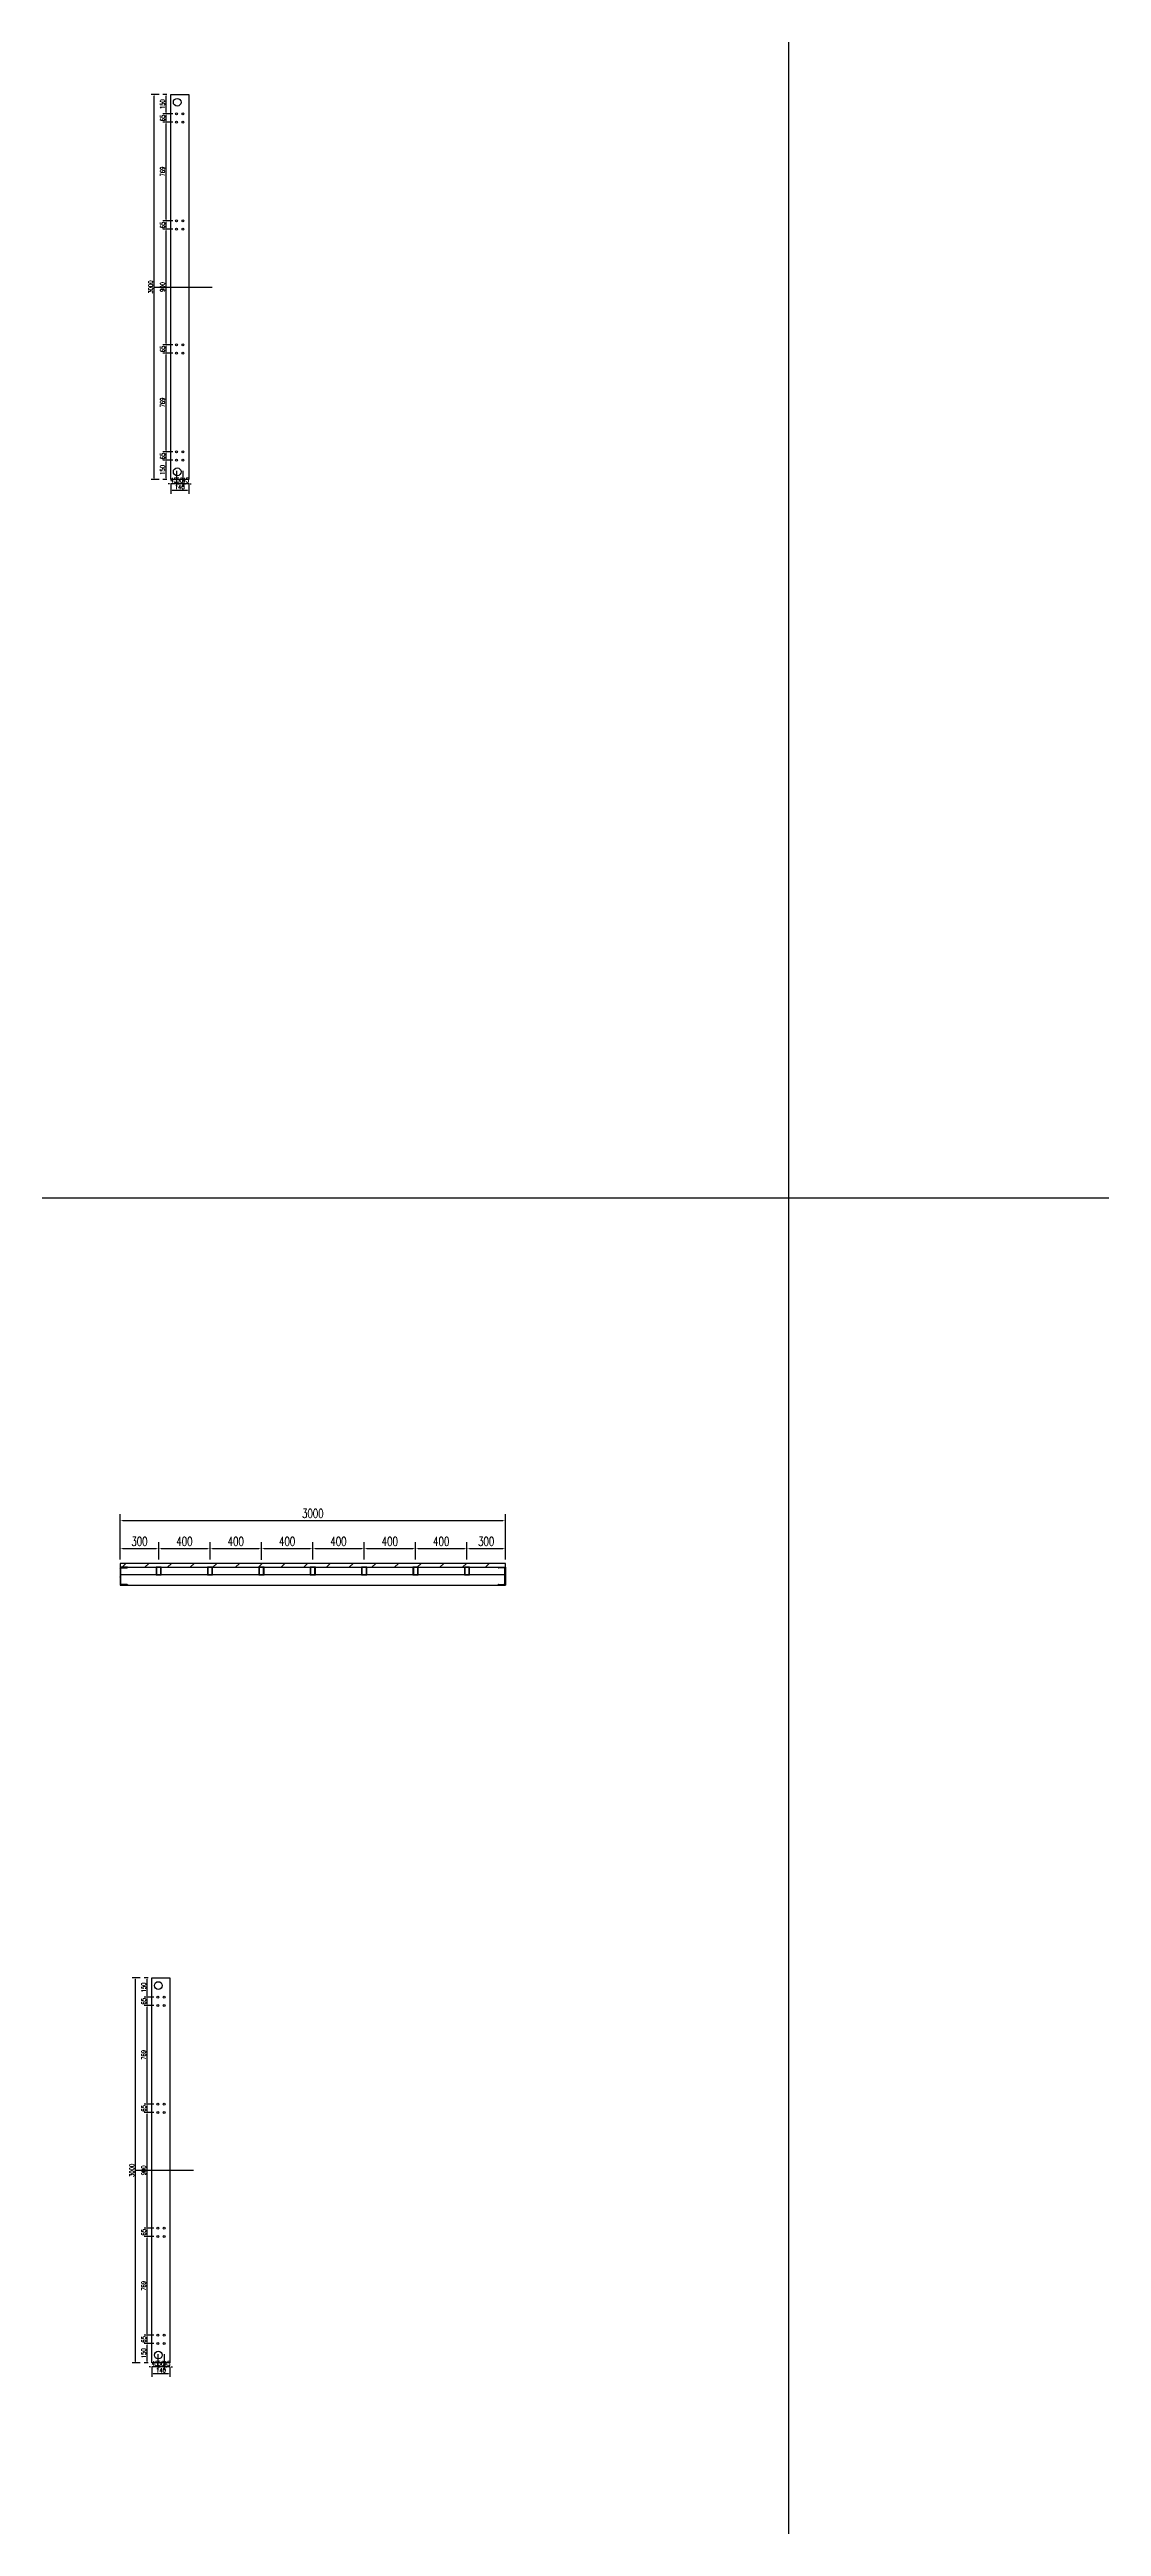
# Model space of a CAD drawing. Extents: x 28624 to 275476, y 13212 to 258202.
# Drawn here: x 115178 to 123369, y 147016 to 166318 of the extents above; entities that cross this region are included whole.
import ezdxf

# ---------------------------------------------------------------- set-up
doc = ezdxf.new("R2010")
doc.units = 0
doc.header["$LTSCALE"] = 1000
doc.header["$MEASUREMENT"] = 0
for name, color, linetype in [('14#槽钢', 3, 'Continuous'), ('PUB_DIM', 3, 'Continuous'), ('W-STEEL_FRAME钢架', 3, 'Continuous'), ('W-STEEL_KEEL钢龙骨', 5, 'Continuous'), ('W-WOOD_FLOOR木地板', 30, 'Continuous'), ('钢架', 90, 'Continuous')]:
    doc.layers.add(name, color=color, linetype=linetype)
doc.styles.add('STANDARD_T3', font='simplex.shx', dxfattribs={"width": 0.7, "bigfont": 'gbcbig.shx'})
doc.dimstyles.new('W&&10', dxfattribs={"dimtxt": 35, "dimasz": 10, "dimexe": 25, "dimexo": 30, "dimgap": 10, "dimtad": 1, "dimdec": 0, "dimzin": 0, "dimdsep": 46, "dimtxsty": 'STANDARD_T3', "dimcen": 0.09, "dimclrd": 1, "dimclre": 1, "dimclrt": 7, "dimazin": 2, "dimtfac": 1, "dimtdec": 0, "dimtix": 1, "dimtmove": 2, "dimatfit": 3, "dimfxl": 100, "dimtolj": 1, "dimtzin": 0, "dimarcsym": 0})
doc.dimstyles.new('W&&20', dxfattribs={"dimtxt": 70, "dimasz": 20, "dimexe": 50, "dimexo": 60, "dimgap": 20, "dimtad": 1, "dimdec": 0, "dimzin": 0, "dimdsep": 46, "dimtxsty": 'STANDARD_T3', "dimcen": 0.09, "dimclrd": 1, "dimclre": 1, "dimclrt": 7, "dimazin": 2, "dimtfac": 1, "dimtdec": 0, "dimtix": 1, "dimtmove": 2, "dimatfit": 3, "dimfxl": 100, "dimtolj": 1, "dimtzin": 0, "dimarcsym": 0})

# ---------------------------------------------------------------- blocks, each defined once
blk = doc.blocks.new('*U391')
at = {"layer": '14#槽钢'}
blk.add_lwpolyline([(0, 29946), (0, -29946)], dxfattribs=at)
blk = doc.blocks.new('*U392')
at = {"layer": '14#槽钢', "color": 0, "linetype": 'ByBlock', "lineweight": -2, "transparency": 16777216}
blk.add_blockref('*U391', (65285, 0), dxfattribs=at)
blk = doc.blocks.new('*D565')
at = {"layer": 'Defpoints', "color": 0, "transparency": 16777216}
for p in [(116086, 163117), (116167, 163117), (116122, 162967)]:
    blk.add_point(p, dxfattribs=at)
at = {"layer": 'W-STEEL_FRAME钢架', "color": 1, "lineweight": -2, "transparency": 16777216}
for p, q in [((116137, 163117), (116061, 163117)), ((116086, 162977), (116086, 163107)), ((116092, 162967), (116061, 162967))]:
    blk.add_line(p, q, dxfattribs=at)
at = {"layer": 'W-STEEL_FRAME钢架', "color": 1, "transparency": 16777216}
for points in [[(116084, 163107), (116087, 163107), (116086, 163117)], [(116084, 162977), (116087, 162977), (116086, 162967)]]:
    blk.add_solid(points, dxfattribs=at)
at = {"layer": 'W-STEEL_FRAME钢架', "color": 7, "transparency": 16777216, "insert": (116058, 163042), "char_height": 35, "attachment_point": 5, "rotation": 90, "style": 'STANDARD_T3'}
blk.add_mtext('\\A1;150', dxfattribs=at)
blk = doc.blocks.new('*D566')
at = {"layer": 'Defpoints', "color": 0, "transparency": 16777216}
for p in [(116086, 163182), (116167, 163182), (116167, 163117)]:
    blk.add_point(p, dxfattribs=at)
at = {"layer": 'W-STEEL_FRAME钢架', "color": 1, "lineweight": -2, "transparency": 16777216}
for p, q in [((116137, 163182), (116061, 163182)), ((116137, 163117), (116061, 163117)), ((116086, 163127), (116086, 163172))]:
    blk.add_line(p, q, dxfattribs=at)
at = {"layer": 'W-STEEL_FRAME钢架', "color": 1, "transparency": 16777216}
for points in [[(116084, 163172), (116087, 163172), (116086, 163182)], [(116084, 163127), (116087, 163127), (116086, 163117)]]:
    blk.add_solid(points, dxfattribs=at)
at = {"layer": 'W-STEEL_FRAME钢架', "color": 7, "transparency": 16777216, "insert": (116058, 163150), "char_height": 35, "attachment_point": 5, "rotation": 90, "style": 'STANDARD_T3'}
blk.add_mtext('\\A1;65', dxfattribs=at)
blk = doc.blocks.new('*D567')
at = {"layer": 'Defpoints', "color": 0, "transparency": 16777216}
for p in [(116086, 163952), (116167, 163952), (116167, 163182)]:
    blk.add_point(p, dxfattribs=at)
at = {"layer": 'W-STEEL_FRAME钢架', "color": 1, "lineweight": -2, "transparency": 16777216}
for p, q in [((116137, 163952), (116061, 163952)), ((116086, 163192), (116086, 163942)), ((116137, 163182), (116061, 163182))]:
    blk.add_line(p, q, dxfattribs=at)
at = {"layer": 'W-STEEL_FRAME钢架', "color": 1, "transparency": 16777216}
for points in [[(116084, 163942), (116087, 163942), (116086, 163952)], [(116084, 163192), (116087, 163192), (116086, 163182)]]:
    blk.add_solid(points, dxfattribs=at)
at = {"layer": 'W-STEEL_FRAME钢架', "color": 7, "transparency": 16777216, "insert": (116058, 163567), "char_height": 35, "attachment_point": 5, "rotation": 90, "style": 'STANDARD_T3'}
blk.add_mtext('\\A1;769', dxfattribs=at)
blk = doc.blocks.new('*D568')
at = {"layer": 'Defpoints', "color": 0, "transparency": 16777216}
for p in [(116086, 164017), (116167, 164017), (116167, 163952)]:
    blk.add_point(p, dxfattribs=at)
at = {"layer": 'W-STEEL_FRAME钢架', "color": 1, "lineweight": -2, "transparency": 16777216}
for p, q in [((116137, 164017), (116061, 164017)), ((116137, 163952), (116061, 163952)), ((116086, 163962), (116086, 164007))]:
    blk.add_line(p, q, dxfattribs=at)
at = {"layer": 'W-STEEL_FRAME钢架', "color": 1, "transparency": 16777216}
for points in [[(116084, 164007), (116087, 164007), (116086, 164017)], [(116084, 163962), (116087, 163962), (116086, 163952)]]:
    blk.add_solid(points, dxfattribs=at)
at = {"layer": 'W-STEEL_FRAME钢架', "color": 7, "transparency": 16777216, "insert": (116058, 163984), "char_height": 35, "attachment_point": 5, "rotation": 90, "style": 'STANDARD_T3'}
blk.add_mtext('\\A1;65', dxfattribs=at)
blk = doc.blocks.new('*D569')
at = {"layer": 'Defpoints', "color": 0, "transparency": 16777216}
for p in [(116086, 164917), (116167, 164917), (116167, 164017)]:
    blk.add_point(p, dxfattribs=at)
at = {"layer": 'W-STEEL_FRAME钢架', "color": 1, "lineweight": -2, "transparency": 16777216}
for p, q in [((116137, 164917), (116061, 164917)), ((116086, 164027), (116086, 164907)), ((116137, 164017), (116061, 164017))]:
    blk.add_line(p, q, dxfattribs=at)
at = {"layer": 'W-STEEL_FRAME钢架', "color": 1, "transparency": 16777216}
for points in [[(116084, 164907), (116087, 164907), (116086, 164917)], [(116084, 164027), (116087, 164027), (116086, 164017)]]:
    blk.add_solid(points, dxfattribs=at)
at = {"layer": 'W-STEEL_FRAME钢架', "color": 7, "transparency": 16777216, "insert": (116058, 164467), "char_height": 35, "attachment_point": 5, "rotation": 90, "style": 'STANDARD_T3'}
blk.add_mtext('\\A1;900', dxfattribs=at)
blk = doc.blocks.new('*D570')
at = {"layer": 'Defpoints', "color": 0, "transparency": 16777216}
for p in [(116086, 165817), (116167, 165817), (116167, 165752)]:
    blk.add_point(p, dxfattribs=at)
at = {"layer": 'W-STEEL_FRAME钢架', "color": 1, "lineweight": -2, "transparency": 16777216}
for p, q in [((116137, 165817), (116061, 165817)), ((116086, 165762), (116086, 165807)), ((116137, 165752), (116061, 165752))]:
    blk.add_line(p, q, dxfattribs=at)
at = {"layer": 'W-STEEL_FRAME钢架', "color": 1, "transparency": 16777216}
for points in [[(116084, 165807), (116087, 165807), (116086, 165817)], [(116084, 165762), (116087, 165762), (116086, 165752)]]:
    blk.add_solid(points, dxfattribs=at)
at = {"layer": 'W-STEEL_FRAME钢架', "color": 7, "transparency": 16777216, "insert": (116058, 165784), "char_height": 35, "attachment_point": 5, "rotation": 90, "style": 'STANDARD_T3'}
blk.add_mtext('\\A1;65', dxfattribs=at)
blk = doc.blocks.new('*D571')
at = {"layer": 'Defpoints', "color": 0, "transparency": 16777216}
for p in [(116086, 165967), (116122, 165967), (116167, 165817)]:
    blk.add_point(p, dxfattribs=at)
at = {"layer": 'W-STEEL_FRAME钢架', "color": 1, "lineweight": -2, "transparency": 16777216}
for p, q in [((116092, 165967), (116061, 165967)), ((116137, 165817), (116061, 165817)), ((116086, 165827), (116086, 165957))]:
    blk.add_line(p, q, dxfattribs=at)
at = {"layer": 'W-STEEL_FRAME钢架', "color": 1, "transparency": 16777216}
for points in [[(116084, 165957), (116087, 165957), (116086, 165967)], [(116084, 165827), (116087, 165827), (116086, 165817)]]:
    blk.add_solid(points, dxfattribs=at)
at = {"layer": 'W-STEEL_FRAME钢架', "color": 7, "transparency": 16777216, "insert": (116058, 165892), "char_height": 35, "attachment_point": 5, "rotation": 90, "style": 'STANDARD_T3'}
blk.add_mtext('\\A1;150', dxfattribs=at)
blk = doc.blocks.new('*D572')
at = {"layer": 'Defpoints', "color": 0, "transparency": 16777216}
for p in [(116122, 162967), (116262, 162967), (116122, 162881)]:
    blk.add_point(p, dxfattribs=at)
at = {"layer": 'W-STEEL_FRAME钢架', "color": 1, "lineweight": -2, "transparency": 16777216}
for p, q in [((116122, 162937), (116122, 162856)), ((116262, 162937), (116262, 162856)), ((116252, 162881), (116132, 162881))]:
    blk.add_line(p, q, dxfattribs=at)
at = {"layer": 'W-STEEL_FRAME钢架', "color": 1, "transparency": 16777216}
for points in [[(116132, 162883), (116132, 162880), (116122, 162881)], [(116252, 162883), (116252, 162880), (116262, 162881)]]:
    blk.add_solid(points, dxfattribs=at)
at = {"layer": 'W-STEEL_FRAME钢架', "color": 7, "transparency": 16777216, "insert": (116192, 162909), "char_height": 35, "attachment_point": 5, "style": 'STANDARD_T3'}
blk.add_mtext('\\A1;140', dxfattribs=at)
blk = doc.blocks.new('*D573')
at = {"layer": 'Defpoints', "color": 0, "transparency": 16777216}
for p in [(116217, 163117), (116217, 162934), (116262, 162967)]:
    blk.add_point(p, dxfattribs=at)
at = {"layer": 'W-STEEL_FRAME钢架', "color": 1, "lineweight": -2, "transparency": 16777216}
for p, q in [((116207, 162934), (116197, 162934)), ((116217, 163034), (116217, 162909)), ((116262, 162934), (116217, 162934)), ((116262, 162937), (116262, 162909)), ((116272, 162934), (116282, 162934))]:
    blk.add_line(p, q, dxfattribs=at)
at = {"layer": 'W-STEEL_FRAME钢架', "color": 1, "transparency": 16777216}
for points in [[(116207, 162936), (116207, 162933), (116217, 162934)], [(116272, 162936), (116272, 162933), (116262, 162934)]]:
    blk.add_solid(points, dxfattribs=at)
at = {"layer": 'W-STEEL_FRAME钢架', "color": 7, "transparency": 16777216, "insert": (116239, 162962), "char_height": 35, "attachment_point": 5, "style": 'STANDARD_T3'}
blk.add_mtext('\\A1;45', dxfattribs=at)
blk = doc.blocks.new('*D574')
at = {"layer": 'Defpoints', "color": 0, "transparency": 16777216}
for p in [(116167, 163117), (116217, 163117), (116167, 162934)]:
    blk.add_point(p, dxfattribs=at)
at = {"layer": 'W-STEEL_FRAME钢架', "color": 1, "lineweight": -2, "transparency": 16777216}
for p, q in [((116157, 162934), (116147, 162934)), ((116167, 163034), (116167, 162909)), ((116217, 162934), (116167, 162934)), ((116217, 163034), (116217, 162909)), ((116227, 162934), (116237, 162934))]:
    blk.add_line(p, q, dxfattribs=at)
at = {"layer": 'W-STEEL_FRAME钢架', "color": 1, "transparency": 16777216}
for points in [[(116157, 162936), (116157, 162933), (116167, 162934)], [(116227, 162936), (116227, 162933), (116217, 162934)]]:
    blk.add_solid(points, dxfattribs=at)
at = {"layer": 'W-STEEL_FRAME钢架', "color": 7, "transparency": 16777216, "insert": (116192, 162962), "char_height": 35, "attachment_point": 5, "style": 'STANDARD_T3'}
blk.add_mtext('\\A1;50', dxfattribs=at)
blk = doc.blocks.new('*D402')
at = {"layer": 'Defpoints', "color": 0, "transparency": 16777216}
for p in [(116167, 163117), (116122, 162967), (116122, 162934)]:
    blk.add_point(p, dxfattribs=at)
at = {"layer": 'W-STEEL_FRAME钢架', "color": 1, "lineweight": -2, "transparency": 16777216}
for p, q in [((116112, 162934), (116102, 162934)), ((116122, 162937), (116122, 162909)), ((116167, 162934), (116122, 162934)), ((116167, 163034), (116167, 162909)), ((116177, 162934), (116187, 162934))]:
    blk.add_line(p, q, dxfattribs=at)
at = {"layer": 'W-STEEL_FRAME钢架', "color": 1, "transparency": 16777216}
for points in [[(116112, 162936), (116112, 162933), (116122, 162934)], [(116177, 162936), (116177, 162933), (116167, 162934)]]:
    blk.add_solid(points, dxfattribs=at)
at = {"layer": 'W-STEEL_FRAME钢架', "color": 7, "transparency": 16777216, "insert": (116144, 162962), "char_height": 35, "attachment_point": 5, "style": 'STANDARD_T3'}
blk.add_mtext('\\A1;45', dxfattribs=at)
blk = doc.blocks.new('*D403')
at = {"layer": 'Defpoints', "color": 0, "transparency": 16777216}
for p in [(115993, 165967), (116061, 165967), (116061, 162967)]:
    blk.add_point(p, dxfattribs=at)
at = {"layer": 'W-STEEL_FRAME钢架', "color": 1, "lineweight": -2, "transparency": 16777216}
for p, q in [((116031, 165967), (115968, 165967)), ((115993, 162977), (115993, 165957)), ((116031, 162967), (115968, 162967))]:
    blk.add_line(p, q, dxfattribs=at)
at = {"layer": 'W-STEEL_FRAME钢架', "color": 1, "transparency": 16777216}
for points in [[(115991, 165957), (115994, 165957), (115993, 165967)], [(115991, 162977), (115994, 162977), (115993, 162967)]]:
    blk.add_solid(points, dxfattribs=at)
at = {"layer": 'W-STEEL_FRAME钢架', "color": 7, "transparency": 16777216, "insert": (115965, 164467), "char_height": 35, "attachment_point": 5, "rotation": 90, "style": 'STANDARD_T3'}
blk.add_mtext('\\A1;3000', dxfattribs=at)
blk = doc.blocks.new('*D575')
at = {"layer": 'Defpoints', "color": 0, "transparency": 16777216}
for p in [(116086, 164982), (116167, 164982), (116167, 164917)]:
    blk.add_point(p, dxfattribs=at)
at = {"layer": 'W-STEEL_FRAME钢架', "color": 1, "lineweight": -2, "transparency": 16777216}
for p, q in [((116137, 164982), (116061, 164982)), ((116137, 164917), (116061, 164917)), ((116086, 164927), (116086, 164972))]:
    blk.add_line(p, q, dxfattribs=at)
at = {"layer": 'W-STEEL_FRAME钢架', "color": 1, "transparency": 16777216}
for points in [[(116084, 164972), (116087, 164972), (116086, 164982)], [(116084, 164927), (116087, 164927), (116086, 164917)]]:
    blk.add_solid(points, dxfattribs=at)
at = {"layer": 'W-STEEL_FRAME钢架', "color": 7, "transparency": 16777216, "insert": (116058, 164950), "char_height": 35, "attachment_point": 5, "rotation": 90, "style": 'STANDARD_T3'}
blk.add_mtext('\\A1;65', dxfattribs=at)
blk = doc.blocks.new('*D576')
at = {"layer": 'Defpoints', "color": 0, "transparency": 16777216}
for p in [(116086, 165752), (116122, 165752), (116167, 164982)]:
    blk.add_point(p, dxfattribs=at)
at = {"layer": 'W-STEEL_FRAME钢架', "color": 1, "lineweight": -2, "transparency": 16777216}
for p, q in [((116092, 165752), (116061, 165752)), ((116086, 164992), (116086, 165742)), ((116137, 164982), (116061, 164982))]:
    blk.add_line(p, q, dxfattribs=at)
at = {"layer": 'W-STEEL_FRAME钢架', "color": 1, "transparency": 16777216}
for points in [[(116084, 165742), (116087, 165742), (116086, 165752)], [(116084, 164992), (116087, 164992), (116086, 164982)]]:
    blk.add_solid(points, dxfattribs=at)
at = {"layer": 'W-STEEL_FRAME钢架', "color": 7, "transparency": 16777216, "insert": (116058, 165367), "char_height": 35, "attachment_point": 5, "rotation": 90, "style": 'STANDARD_T3'}
blk.add_mtext('\\A1;769', dxfattribs=at)
blk = doc.blocks.new('*D577')
at = {"layer": 'Defpoints', "color": 0, "transparency": 16777216}
for p in [(115939, 148441), (116020, 148441), (115975, 148291)]:
    blk.add_point(p, dxfattribs=at)
at = {"layer": 'W-STEEL_FRAME钢架', "color": 1, "lineweight": -2, "transparency": 16777216}
for p, q in [((115990, 148441), (115914, 148441)), ((115939, 148301), (115939, 148431)), ((115945, 148291), (115914, 148291))]:
    blk.add_line(p, q, dxfattribs=at)
at = {"layer": 'W-STEEL_FRAME钢架', "color": 1, "transparency": 16777216}
for points in [[(115937, 148431), (115941, 148431), (115939, 148441)], [(115937, 148301), (115941, 148301), (115939, 148291)]]:
    blk.add_solid(points, dxfattribs=at)
at = {"layer": 'W-STEEL_FRAME钢架', "color": 7, "transparency": 16777216, "insert": (115911, 148366), "char_height": 35, "attachment_point": 5, "rotation": 90, "style": 'STANDARD_T3'}
blk.add_mtext('\\A1;150', dxfattribs=at)
blk = doc.blocks.new('*D578')
at = {"layer": 'Defpoints', "color": 0, "transparency": 16777216}
for p in [(115939, 148507), (116020, 148507), (116020, 148441)]:
    blk.add_point(p, dxfattribs=at)
at = {"layer": 'W-STEEL_FRAME钢架', "color": 1, "lineweight": -2, "transparency": 16777216}
for p, q in [((115990, 148507), (115914, 148507)), ((115990, 148441), (115914, 148441)), ((115939, 148451), (115939, 148497))]:
    blk.add_line(p, q, dxfattribs=at)
at = {"layer": 'W-STEEL_FRAME钢架', "color": 1, "transparency": 16777216}
for points in [[(115937, 148497), (115941, 148497), (115939, 148507)], [(115937, 148451), (115941, 148451), (115939, 148441)]]:
    blk.add_solid(points, dxfattribs=at)
at = {"layer": 'W-STEEL_FRAME钢架', "color": 7, "transparency": 16777216, "insert": (115911, 148474), "char_height": 35, "attachment_point": 5, "rotation": 90, "style": 'STANDARD_T3'}
blk.add_mtext('\\A1;65', dxfattribs=at)
blk = doc.blocks.new('*D579')
at = {"layer": 'Defpoints', "color": 0, "transparency": 16777216}
for p in [(115939, 149276), (116020, 149276), (116020, 148507)]:
    blk.add_point(p, dxfattribs=at)
at = {"layer": 'W-STEEL_FRAME钢架', "color": 1, "lineweight": -2, "transparency": 16777216}
for p, q in [((115990, 149276), (115914, 149276)), ((115939, 148517), (115939, 149266)), ((115990, 148507), (115914, 148507))]:
    blk.add_line(p, q, dxfattribs=at)
at = {"layer": 'W-STEEL_FRAME钢架', "color": 1, "transparency": 16777216}
for points in [[(115937, 149266), (115941, 149266), (115939, 149276)], [(115937, 148517), (115941, 148517), (115939, 148507)]]:
    blk.add_solid(points, dxfattribs=at)
at = {"layer": 'W-STEEL_FRAME钢架', "color": 7, "transparency": 16777216, "insert": (115911, 148891), "char_height": 35, "attachment_point": 5, "rotation": 90, "style": 'STANDARD_T3'}
blk.add_mtext('\\A1;769', dxfattribs=at)
blk = doc.blocks.new('*D580')
at = {"layer": 'Defpoints', "color": 0, "transparency": 16777216}
for p in [(115939, 149341), (116020, 149341), (116020, 149276)]:
    blk.add_point(p, dxfattribs=at)
at = {"layer": 'W-STEEL_FRAME钢架', "color": 1, "lineweight": -2, "transparency": 16777216}
for p, q in [((115990, 149341), (115914, 149341)), ((115990, 149276), (115914, 149276)), ((115939, 149286), (115939, 149331))]:
    blk.add_line(p, q, dxfattribs=at)
at = {"layer": 'W-STEEL_FRAME钢架', "color": 1, "transparency": 16777216}
for points in [[(115937, 149331), (115941, 149331), (115939, 149341)], [(115937, 149286), (115941, 149286), (115939, 149276)]]:
    blk.add_solid(points, dxfattribs=at)
at = {"layer": 'W-STEEL_FRAME钢架', "color": 7, "transparency": 16777216, "insert": (115911, 149309), "char_height": 35, "attachment_point": 5, "rotation": 90, "style": 'STANDARD_T3'}
blk.add_mtext('\\A1;65', dxfattribs=at)
blk = doc.blocks.new('*D581')
at = {"layer": 'Defpoints', "color": 0, "transparency": 16777216}
for p in [(115939, 150241), (116020, 150241), (116020, 149341)]:
    blk.add_point(p, dxfattribs=at)
at = {"layer": 'W-STEEL_FRAME钢架', "color": 1, "lineweight": -2, "transparency": 16777216}
for p, q in [((115990, 150241), (115914, 150241)), ((115939, 149351), (115939, 150231)), ((115990, 149341), (115914, 149341))]:
    blk.add_line(p, q, dxfattribs=at)
at = {"layer": 'W-STEEL_FRAME钢架', "color": 1, "transparency": 16777216}
for points in [[(115937, 150231), (115941, 150231), (115939, 150241)], [(115937, 149351), (115941, 149351), (115939, 149341)]]:
    blk.add_solid(points, dxfattribs=at)
at = {"layer": 'W-STEEL_FRAME钢架', "color": 7, "transparency": 16777216, "insert": (115911, 149791), "char_height": 35, "attachment_point": 5, "rotation": 90, "style": 'STANDARD_T3'}
blk.add_mtext('\\A1;900', dxfattribs=at)
blk = doc.blocks.new('*D582')
at = {"layer": 'Defpoints', "color": 0, "transparency": 16777216}
for p in [(115939, 151141), (116020, 151141), (116020, 151076)]:
    blk.add_point(p, dxfattribs=at)
at = {"layer": 'W-STEEL_FRAME钢架', "color": 1, "lineweight": -2, "transparency": 16777216}
for p, q in [((115990, 151141), (115914, 151141)), ((115990, 151076), (115914, 151076)), ((115939, 151086), (115939, 151131))]:
    blk.add_line(p, q, dxfattribs=at)
at = {"layer": 'W-STEEL_FRAME钢架', "color": 1, "transparency": 16777216}
for points in [[(115937, 151131), (115941, 151131), (115939, 151141)], [(115937, 151086), (115941, 151086), (115939, 151076)]]:
    blk.add_solid(points, dxfattribs=at)
at = {"layer": 'W-STEEL_FRAME钢架', "color": 7, "transparency": 16777216, "insert": (115911, 151109), "char_height": 35, "attachment_point": 5, "rotation": 90, "style": 'STANDARD_T3'}
blk.add_mtext('\\A1;65', dxfattribs=at)
blk = doc.blocks.new('*D583')
at = {"layer": 'Defpoints', "color": 0, "transparency": 16777216}
for p in [(115939, 151291), (115975, 151291), (116020, 151141)]:
    blk.add_point(p, dxfattribs=at)
at = {"layer": 'W-STEEL_FRAME钢架', "color": 1, "lineweight": -2, "transparency": 16777216}
for p, q in [((115945, 151291), (115914, 151291)), ((115990, 151141), (115914, 151141)), ((115939, 151151), (115939, 151281))]:
    blk.add_line(p, q, dxfattribs=at)
at = {"layer": 'W-STEEL_FRAME钢架', "color": 1, "transparency": 16777216}
for points in [[(115937, 151281), (115941, 151281), (115939, 151291)], [(115937, 151151), (115941, 151151), (115939, 151141)]]:
    blk.add_solid(points, dxfattribs=at)
at = {"layer": 'W-STEEL_FRAME钢架', "color": 7, "transparency": 16777216, "insert": (115911, 151216), "char_height": 35, "attachment_point": 5, "rotation": 90, "style": 'STANDARD_T3'}
blk.add_mtext('\\A1;150', dxfattribs=at)
blk = doc.blocks.new('*D584')
at = {"layer": 'Defpoints', "color": 0, "transparency": 16777216}
for p in [(115975, 148291), (116115, 148291), (115975, 148206)]:
    blk.add_point(p, dxfattribs=at)
at = {"layer": 'W-STEEL_FRAME钢架', "color": 1, "lineweight": -2, "transparency": 16777216}
for p, q in [((115975, 148261), (115975, 148181)), ((116115, 148261), (116115, 148181)), ((116105, 148206), (115985, 148206))]:
    blk.add_line(p, q, dxfattribs=at)
at = {"layer": 'W-STEEL_FRAME钢架', "color": 1, "transparency": 16777216}
for points in [[(115985, 148207), (115985, 148204), (115975, 148206)], [(116105, 148207), (116105, 148204), (116115, 148206)]]:
    blk.add_solid(points, dxfattribs=at)
at = {"layer": 'W-STEEL_FRAME钢架', "color": 7, "transparency": 16777216, "insert": (116045, 148233), "char_height": 35, "attachment_point": 5, "style": 'STANDARD_T3'}
blk.add_mtext('\\A1;140', dxfattribs=at)
blk = doc.blocks.new('*D585')
at = {"layer": 'Defpoints', "color": 0, "transparency": 16777216}
for p in [(116070, 148441), (116070, 148259), (116115, 148291)]:
    blk.add_point(p, dxfattribs=at)
at = {"layer": 'W-STEEL_FRAME钢架', "color": 1, "lineweight": -2, "transparency": 16777216}
for p, q in [((116060, 148259), (116050, 148259)), ((116070, 148359), (116070, 148234)), ((116115, 148259), (116070, 148259)), ((116115, 148261), (116115, 148234)), ((116125, 148259), (116135, 148259))]:
    blk.add_line(p, q, dxfattribs=at)
at = {"layer": 'W-STEEL_FRAME钢架', "color": 1, "transparency": 16777216}
for points in [[(116060, 148260), (116060, 148257), (116070, 148259)], [(116125, 148260), (116125, 148257), (116115, 148259)]]:
    blk.add_solid(points, dxfattribs=at)
at = {"layer": 'W-STEEL_FRAME钢架', "color": 7, "transparency": 16777216, "insert": (116093, 148286), "char_height": 35, "attachment_point": 5, "style": 'STANDARD_T3'}
blk.add_mtext('\\A1;45', dxfattribs=at)
blk = doc.blocks.new('*D586')
at = {"layer": 'Defpoints', "color": 0, "transparency": 16777216}
for p in [(116020, 148441), (116070, 148441), (116020, 148259)]:
    blk.add_point(p, dxfattribs=at)
at = {"layer": 'W-STEEL_FRAME钢架', "color": 1, "lineweight": -2, "transparency": 16777216}
for p, q in [((116010, 148259), (116000, 148259)), ((116020, 148359), (116020, 148234)), ((116070, 148259), (116020, 148259)), ((116070, 148359), (116070, 148234)), ((116080, 148259), (116090, 148259))]:
    blk.add_line(p, q, dxfattribs=at)
at = {"layer": 'W-STEEL_FRAME钢架', "color": 1, "transparency": 16777216}
for points in [[(116010, 148260), (116010, 148257), (116020, 148259)], [(116080, 148260), (116080, 148257), (116070, 148259)]]:
    blk.add_solid(points, dxfattribs=at)
at = {"layer": 'W-STEEL_FRAME钢架', "color": 7, "transparency": 16777216, "insert": (116045, 148286), "char_height": 35, "attachment_point": 5, "style": 'STANDARD_T3'}
blk.add_mtext('\\A1;50', dxfattribs=at)
blk = doc.blocks.new('*D404')
at = {"layer": 'Defpoints', "color": 0, "transparency": 16777216}
for p in [(116020, 148441), (115975, 148291), (115975, 148259)]:
    blk.add_point(p, dxfattribs=at)
at = {"layer": 'W-STEEL_FRAME钢架', "color": 1, "lineweight": -2, "transparency": 16777216}
for p, q in [((115965, 148259), (115955, 148259)), ((115975, 148261), (115975, 148234)), ((116020, 148259), (115975, 148259)), ((116020, 148359), (116020, 148234)), ((116030, 148259), (116040, 148259))]:
    blk.add_line(p, q, dxfattribs=at)
at = {"layer": 'W-STEEL_FRAME钢架', "color": 1, "transparency": 16777216}
for points in [[(115965, 148260), (115965, 148257), (115975, 148259)], [(116030, 148260), (116030, 148257), (116020, 148259)]]:
    blk.add_solid(points, dxfattribs=at)
at = {"layer": 'W-STEEL_FRAME钢架', "color": 7, "transparency": 16777216, "insert": (115998, 148286), "char_height": 35, "attachment_point": 5, "style": 'STANDARD_T3'}
blk.add_mtext('\\A1;45', dxfattribs=at)
blk = doc.blocks.new('*D405')
at = {"layer": 'Defpoints', "color": 0, "transparency": 16777216}
for p in [(115846, 151291), (115914, 151291), (115914, 148291)]:
    blk.add_point(p, dxfattribs=at)
at = {"layer": 'W-STEEL_FRAME钢架', "color": 1, "lineweight": -2, "transparency": 16777216}
for p, q in [((115884, 151291), (115821, 151291)), ((115846, 148301), (115846, 151281)), ((115884, 148291), (115821, 148291))]:
    blk.add_line(p, q, dxfattribs=at)
at = {"layer": 'W-STEEL_FRAME钢架', "color": 1, "transparency": 16777216}
for points in [[(115844, 151281), (115848, 151281), (115846, 151291)], [(115844, 148301), (115848, 148301), (115846, 148291)]]:
    blk.add_solid(points, dxfattribs=at)
at = {"layer": 'W-STEEL_FRAME钢架', "color": 7, "transparency": 16777216, "insert": (115819, 149791), "char_height": 35, "attachment_point": 5, "rotation": 90, "style": 'STANDARD_T3'}
blk.add_mtext('\\A1;3000', dxfattribs=at)
blk = doc.blocks.new('*D587')
at = {"layer": 'Defpoints', "color": 0, "transparency": 16777216}
for p in [(115939, 150307), (116020, 150307), (116020, 150241)]:
    blk.add_point(p, dxfattribs=at)
at = {"layer": 'W-STEEL_FRAME钢架', "color": 1, "lineweight": -2, "transparency": 16777216}
for p, q in [((115990, 150307), (115914, 150307)), ((115990, 150241), (115914, 150241)), ((115939, 150251), (115939, 150297))]:
    blk.add_line(p, q, dxfattribs=at)
at = {"layer": 'W-STEEL_FRAME钢架', "color": 1, "transparency": 16777216}
for points in [[(115937, 150297), (115941, 150297), (115939, 150307)], [(115937, 150251), (115941, 150251), (115939, 150241)]]:
    blk.add_solid(points, dxfattribs=at)
at = {"layer": 'W-STEEL_FRAME钢架', "color": 7, "transparency": 16777216, "insert": (115911, 150274), "char_height": 35, "attachment_point": 5, "rotation": 90, "style": 'STANDARD_T3'}
blk.add_mtext('\\A1;65', dxfattribs=at)
blk = doc.blocks.new('*D588')
at = {"layer": 'Defpoints', "color": 0, "transparency": 16777216}
for p in [(115939, 151076), (115975, 151076), (116020, 150307)]:
    blk.add_point(p, dxfattribs=at)
at = {"layer": 'W-STEEL_FRAME钢架', "color": 1, "lineweight": -2, "transparency": 16777216}
for p, q in [((115945, 151076), (115914, 151076)), ((115939, 150317), (115939, 151066)), ((115990, 150307), (115914, 150307))]:
    blk.add_line(p, q, dxfattribs=at)
at = {"layer": 'W-STEEL_FRAME钢架', "color": 1, "transparency": 16777216}
for points in [[(115937, 151066), (115941, 151066), (115939, 151076)], [(115937, 150317), (115941, 150317), (115939, 150307)]]:
    blk.add_solid(points, dxfattribs=at)
at = {"layer": 'W-STEEL_FRAME钢架', "color": 7, "transparency": 16777216, "insert": (115911, 150691), "char_height": 35, "attachment_point": 5, "rotation": 90, "style": 'STANDARD_T3'}
blk.add_mtext('\\A1;769', dxfattribs=at)
blk = doc.blocks.new('14a槽钢')
at = {"layer": '钢架'}
h = blk.add_hatch(dxfattribs=at)
h.set_pattern_fill('STEEL', color=4, scale=10)
h.set_pattern_definition([(50.389312, (-1352470.2, 1293523.579), (-9.2899201, 11.2253202), []), (50.389312, (-1352470.2, 1293531.516), (-9.2899201, 11.2253202), [])])
edge = h.paths.add_edge_path()
edge.add_ellipse((-1332250, 1115678), major_axis=(-3.26, 5.03), ratio=0.900468, start_angle=55.3931, end_angle=130.6069)
edge.add_line((-1332252, 1115673), (-1332208, 1115673))
edge.add_ellipse((-1332208, 1115667), major_axis=(0, 6), ratio=0.827586, start_angle=270, end_angle=360, ccw=False)
edge.add_line((-1332203, 1115667), (-1332203, 1115551))
edge.add_ellipse((-1332208, 1115551), major_axis=(0, 6), ratio=0.827586, start_angle=180, end_angle=270, ccw=False)
edge.add_line((-1332208, 1115545), (-1332251, 1115545))
edge.add_ellipse((-1332250, 1115540), major_axis=(3.82, 3.82), ratio=1, start_angle=49.2445, end_angle=141.5341)
edge.add_line((-1332256, 1115539), (-1332198, 1115539))
edge.add_line((-1332198, 1115539), (-1332198, 1115679))
edge.add_line((-1332198, 1115679), (-1332256, 1115679))
for p, q in [((-1332256, 1115679, 0), (-1332198, 1115679, 0)), ((-1332208, 1115673, 0), (-1332251, 1115673, 0)), ((-1332246, 1115679, 0), (-1332246, 1115679, 0)), ((-1332203, 1115551, 0), (-1332203, 1115667, 0)), ((-1332198, 1115679, 0), (-1332198, 1115539, 0)), ((-1332198, 1115539, 0), (-1332256, 1115539, 0)), ((-1332251, 1115545, 0), (-1332208, 1115545, 0)), ((-1332246, 1115539, 0), (-1332246, 1115539, 0))]:
    blk.add_line(p, q, dxfattribs=at)
for centre, start_param, end_param in [((-1332251, 1115679, 0), 1.570796, 3.141593), ((-1332208, 1115667, 0), 4.712389, 6.283185), ((-1332208, 1115667, 0), 4.712389, 6.283185), ((-1332251, 1115539, 0), 0, 1.570796), ((-1332208, 1115551, 0), 3.141593, 4.712389)]:
    blk.add_ellipse(centre, major_axis=(0, 6), ratio=0.827586, start_param=start_param, end_param=end_param, dxfattribs=at)
blk = doc.blocks.new('*D451')
at = {"color": 1, "lineweight": -2, "transparency": 16777216}
for p, q in [((115728, 154581), (115728, 154905)), ((115748, 154855), (118708, 154855)), ((118728, 154581), (118728, 154905))]:
    blk.add_line(p, q, dxfattribs=at)
at = {"color": 1, "transparency": 16777216}
for points in [[(115748, 154858), (115748, 154851), (115728, 154855)], [(118708, 154858), (118708, 154851), (118728, 154855)]]:
    blk.add_solid(points, dxfattribs=at)
at = {"layer": 'Defpoints', "color": 0, "transparency": 16777216}
for p in [(118728, 154855), (115728, 154521), (118728, 154521)]:
    blk.add_point(p, dxfattribs=at)
at = {"color": 7, "transparency": 16777216, "insert": (117228, 154910), "char_height": 70, "attachment_point": 5, "style": 'STANDARD_T3'}
blk.add_mtext('\\A1;3000', dxfattribs=at)
blk = doc.blocks.new('ganglonggu')
at = {"layer": 'W-STEEL_KEEL钢龙骨'}
for points in [[(-1338169, 1115605), (-1338129, 1115605), (-1338129, 1115665), (-1338169, 1115665)], [(-1338166, 1115608), (-1338132, 1115608), (-1338132, 1115662), (-1338166, 1115662)]]:
    blk.add_lwpolyline(points, close=True, dxfattribs=at)
blk = doc.blocks.new('*U374')
blk.add_blockref('ganglonggu', (1338149, -1115635))
blk = doc.blocks.new('*U375')
at = {"layer": 'W-STEEL_KEEL钢龙骨', "color": 0, "linetype": 'ByBlock', "lineweight": -2}
for p in [(0, 0), (400, 0), (800, 0), (1200, 0), (1600, 0), (2000, 0)]:
    blk.add_blockref('*U374', p, dxfattribs=at)
at = {"layer": 'W-STEEL_KEEL钢龙骨', "color": 0, "linetype": 'ByBlock', "lineweight": -2, "transparency": 16777216}
blk.add_blockref('*U374', (2400, 0), dxfattribs=at)
blk = doc.blocks.new('*D452')
at = {"layer": 'Defpoints', "color": 0, "transparency": 16777216}
for p in [(116028, 154637), (115728, 154491), (116028, 154491)]:
    blk.add_point(p, dxfattribs=at)
at = {"layer": 'PUB_DIM', "color": 1, "lineweight": -2, "transparency": 16777216}
for p, q in [((115728, 154551), (115728, 154687)), ((115748, 154637), (116008, 154637)), ((116028, 154551), (116028, 154687))]:
    blk.add_line(p, q, dxfattribs=at)
at = {"layer": 'PUB_DIM', "color": 1, "transparency": 16777216}
for points in [[(115748, 154641), (115748, 154634), (115728, 154637)], [(116008, 154641), (116008, 154634), (116028, 154637)]]:
    blk.add_solid(points, dxfattribs=at)
at = {"layer": 'PUB_DIM', "color": 7, "transparency": 16777216, "insert": (115878, 154692), "char_height": 70, "attachment_point": 5, "style": 'STANDARD_T3'}
blk.add_mtext('\\A1;300', dxfattribs=at)
blk = doc.blocks.new('*D453')
at = {"layer": 'Defpoints', "color": 0, "transparency": 16777216}
for p in [(116428, 154637), (116028, 154491), (116428, 154491)]:
    blk.add_point(p, dxfattribs=at)
at = {"layer": 'PUB_DIM', "color": 1, "lineweight": -2, "transparency": 16777216}
for p, q in [((116028, 154551), (116028, 154687)), ((116048, 154637), (116408, 154637)), ((116428, 154551), (116428, 154687))]:
    blk.add_line(p, q, dxfattribs=at)
at = {"layer": 'PUB_DIM', "color": 1, "transparency": 16777216}
for points in [[(116048, 154641), (116048, 154634), (116028, 154637)], [(116408, 154641), (116408, 154634), (116428, 154637)]]:
    blk.add_solid(points, dxfattribs=at)
at = {"layer": 'PUB_DIM', "color": 7, "transparency": 16777216, "insert": (116228, 154692), "char_height": 70, "attachment_point": 5, "style": 'STANDARD_T3'}
blk.add_mtext('\\A1;400', dxfattribs=at)
blk = doc.blocks.new('*D454')
at = {"layer": 'Defpoints', "color": 0, "transparency": 16777216}
for p in [(116828, 154637), (116428, 154491), (116828, 154488)]:
    blk.add_point(p, dxfattribs=at)
at = {"layer": 'PUB_DIM', "color": 1, "lineweight": -2, "transparency": 16777216}
for p, q in [((116428, 154551), (116428, 154687)), ((116448, 154637), (116808, 154637)), ((116828, 154548), (116828, 154687))]:
    blk.add_line(p, q, dxfattribs=at)
at = {"layer": 'PUB_DIM', "color": 1, "transparency": 16777216}
for points in [[(116448, 154641), (116448, 154634), (116428, 154637)], [(116808, 154641), (116808, 154634), (116828, 154637)]]:
    blk.add_solid(points, dxfattribs=at)
at = {"layer": 'PUB_DIM', "color": 7, "transparency": 16777216, "insert": (116628, 154692), "char_height": 70, "attachment_point": 5, "style": 'STANDARD_T3'}
blk.add_mtext('\\A1;400', dxfattribs=at)
blk = doc.blocks.new('*D455')
at = {"layer": 'Defpoints', "color": 0, "transparency": 16777216}
for p in [(117228, 154637), (116828, 154488), (117228, 154491)]:
    blk.add_point(p, dxfattribs=at)
at = {"layer": 'PUB_DIM', "color": 1, "lineweight": -2, "transparency": 16777216}
for p, q in [((116828, 154548), (116828, 154687)), ((116848, 154637), (117208, 154637)), ((117228, 154551), (117228, 154687))]:
    blk.add_line(p, q, dxfattribs=at)
at = {"layer": 'PUB_DIM', "color": 1, "transparency": 16777216}
for points in [[(116848, 154641), (116848, 154634), (116828, 154637)], [(117208, 154641), (117208, 154634), (117228, 154637)]]:
    blk.add_solid(points, dxfattribs=at)
at = {"layer": 'PUB_DIM', "color": 7, "transparency": 16777216, "insert": (117028, 154692), "char_height": 70, "attachment_point": 5, "style": 'STANDARD_T3'}
blk.add_mtext('\\A1;400', dxfattribs=at)
blk = doc.blocks.new('*D456')
at = {"layer": 'Defpoints', "color": 0, "transparency": 16777216}
for p in [(117628, 154637), (117228, 154491), (117628, 154491)]:
    blk.add_point(p, dxfattribs=at)
at = {"layer": 'PUB_DIM', "color": 1, "lineweight": -2, "transparency": 16777216}
for p, q in [((117228, 154551), (117228, 154687)), ((117248, 154637), (117608, 154637)), ((117628, 154551), (117628, 154687))]:
    blk.add_line(p, q, dxfattribs=at)
at = {"layer": 'PUB_DIM', "color": 1, "transparency": 16777216}
for points in [[(117248, 154641), (117248, 154634), (117228, 154637)], [(117608, 154641), (117608, 154634), (117628, 154637)]]:
    blk.add_solid(points, dxfattribs=at)
at = {"layer": 'PUB_DIM', "color": 7, "transparency": 16777216, "insert": (117428, 154692), "char_height": 70, "attachment_point": 5, "style": 'STANDARD_T3'}
blk.add_mtext('\\A1;400', dxfattribs=at)
blk = doc.blocks.new('*D457')
at = {"layer": 'Defpoints', "color": 0, "transparency": 16777216}
for p in [(118028, 154637), (117628, 154491), (118028, 154491)]:
    blk.add_point(p, dxfattribs=at)
at = {"layer": 'PUB_DIM', "color": 1, "lineweight": -2, "transparency": 16777216}
for p, q in [((117628, 154551), (117628, 154687)), ((117648, 154637), (118008, 154637)), ((118028, 154551), (118028, 154687))]:
    blk.add_line(p, q, dxfattribs=at)
at = {"layer": 'PUB_DIM', "color": 1, "transparency": 16777216}
for points in [[(117648, 154641), (117648, 154634), (117628, 154637)], [(118008, 154641), (118008, 154634), (118028, 154637)]]:
    blk.add_solid(points, dxfattribs=at)
at = {"layer": 'PUB_DIM', "color": 7, "transparency": 16777216, "insert": (117828, 154692), "char_height": 70, "attachment_point": 5, "style": 'STANDARD_T3'}
blk.add_mtext('\\A1;400', dxfattribs=at)
blk = doc.blocks.new('*D458')
at = {"layer": 'Defpoints', "color": 0, "transparency": 16777216}
for p in [(118428, 154637), (118028, 154491), (118428, 154491)]:
    blk.add_point(p, dxfattribs=at)
at = {"layer": 'PUB_DIM', "color": 1, "lineweight": -2, "transparency": 16777216}
for p, q in [((118028, 154551), (118028, 154687)), ((118048, 154637), (118408, 154637)), ((118428, 154551), (118428, 154687))]:
    blk.add_line(p, q, dxfattribs=at)
at = {"layer": 'PUB_DIM', "color": 1, "transparency": 16777216}
for points in [[(118048, 154641), (118048, 154634), (118028, 154637)], [(118408, 154641), (118408, 154634), (118428, 154637)]]:
    blk.add_solid(points, dxfattribs=at)
at = {"layer": 'PUB_DIM', "color": 7, "transparency": 16777216, "insert": (118228, 154692), "char_height": 70, "attachment_point": 5, "style": 'STANDARD_T3'}
blk.add_mtext('\\A1;400', dxfattribs=at)
blk = doc.blocks.new('*D459')
at = {"layer": 'Defpoints', "color": 0, "transparency": 16777216}
for p in [(118728, 154637), (118428, 154491), (118728, 154491)]:
    blk.add_point(p, dxfattribs=at)
at = {"layer": 'PUB_DIM', "color": 1, "lineweight": -2, "transparency": 16777216}
for p, q in [((118428, 154551), (118428, 154687)), ((118448, 154637), (118708, 154637)), ((118728, 154551), (118728, 154687))]:
    blk.add_line(p, q, dxfattribs=at)
at = {"layer": 'PUB_DIM', "color": 1, "transparency": 16777216}
for points in [[(118448, 154641), (118448, 154634), (118428, 154637)], [(118708, 154641), (118708, 154634), (118728, 154637)]]:
    blk.add_solid(points, dxfattribs=at)
at = {"layer": 'PUB_DIM', "color": 7, "transparency": 16777216, "insert": (118578, 154692), "char_height": 70, "attachment_point": 5, "style": 'STANDARD_T3'}
blk.add_mtext('\\A1;300', dxfattribs=at)

msp = doc.modelspace()

# ---------------------------------------------------------------- hatches: boundary and pattern name
at = {"layer": 'W-WOOD_FLOOR木地板'}
h = msp.add_hatch(dxfattribs=at)
h.set_pattern_fill('木板', color=256, scale=100)
h.set_pattern_definition([(0, (1662084.49, -980339.96), (0, 125), []), (45, (1662084.49, -980339.96), (-88.388348, 88.388348), [])])
h.paths.add_polyline_path([(118728, 154520.9), (115728, 154520.9), (115728, 154490.9), (118728, 154490.9)])

# ---------------------------------------------------------------- linework, layer by layer
at = {"layer": '14#槽钢'}
msp.add_lwpolyline([(55647.2, 157370.4), (142693.8, 157370.4)], dxfattribs=at)
at = {"layer": 'W-STEEL_FRAME钢架'}
for p, q in [((115992.7, 164467), (116445.2, 164467)), ((115846, 149791.4), (116298.6, 149791.4))]:
    msp.add_line(p, q, dxfattribs=at)
for points in [[(116121.9, 162967), (116121.9, 165967), (116261.9, 165967), (116261.9, 162967)], [(115728, 154350.9), (118728, 154350.9), (118728, 154430.9), (115728, 154430.9)], [(115975.3, 148291.4), (115975.3, 151291.4), (116115.3, 151291.4), (116115.3, 148291.4)]]:
    msp.add_lwpolyline(points, close=True, dxfattribs=at)
for centre in [(116171.9, 165907), (116171.9, 163027), (116025.3, 151231.4), (116025.3, 148351.4)]:
    msp.add_circle(centre, 30, dxfattribs=at)
at = {"layer": 'W-STEEL_FRAME钢架', "color": 1}
for centre in [(116166.9, 165817), (116216.9, 165817), (116166.9, 165751.7), (116216.9, 165751.7), (116166.9, 164982.4), (116166.9, 164917), (116216.9, 164982.4), (116216.9, 164917), (116166.9, 164017), (116166.9, 163951.7), (116216.9, 164017), (116216.9, 163951.7), (116166.9, 163182.4), (116166.9, 163117), (116216.9, 163182.4), (116216.9, 163117), (116020.3, 151141.4), (116070.3, 151141.4), (116020.3, 151076.1), (116070.3, 151076.1), (116020.3, 150306.7), (116020.3, 150241.4), (116070.3, 150306.7), (116070.3, 150241.4), (116020.3, 149341.4), (116020.3, 149276.1), (116070.3, 149341.4), (116070.3, 149276.1), (116020.3, 148506.7), (116020.3, 148441.4), (116070.3, 148506.7), (116070.3, 148441.4)]:
    msp.add_circle(centre, 7.5, dxfattribs=at)
at = {"layer": 'W-WOOD_FLOOR木地板'}
msp.add_lwpolyline([(115728, 154490.9), (118728, 154490.9), (118728, 154520.9), (115728, 154520.9)], close=True, dxfattribs=at)

# ---------------------------------------------------------------- block references
at = {"layer": '14#槽钢'}
msp.add_blockref('*U392', (55647.2, 142397.7), dxfattribs=at)
at = {"layer": 'W-STEEL_FRAME钢架', "xscale": -1}
msp.add_blockref('14a槽钢', (-1216469.8, -961188, 0), dxfattribs=at)
at = {"layer": 'W-STEEL_FRAME钢架'}
msp.add_blockref('14a槽钢', (1450925.8, -961188, 0), dxfattribs=at)
at = {"layer": 'W-STEEL_KEEL钢龙骨'}
msp.add_blockref('*U375', (116028, 154460.9), dxfattribs=at)

# ---------------------------------------------------------------- dimensions: what is measured, and where the dimension line sits
dim = msp.add_linear_dim(base=(118727.8, 154854.6), p1=(115728, 154520.9), p2=(118727.8, 154520.9), dimstyle='W&&20')
dim.commit()
dim.dimension.update_dxf_attribs({"geometry": '*D451', "text_midpoint": (117227.9, 154909.6)})
at = {"layer": 'PUB_DIM'}
for base, p1, p2, picture, middle in [((116028, 154637.2), (115728, 154490.9), (116028, 154490.9), '*D452', (115878, 154692.2)), ((116428, 154637.2), (116028, 154490.9), (116428, 154490.9), '*D453', (116228, 154692.2)), ((116828, 154637.2), (116428, 154490.9), (116828, 154487.9), '*D454', (116628, 154692.2)), ((117228, 154637.2), (116828, 154487.9), (117228, 154490.9), '*D455', (117028, 154692.2)), ((117628, 154637.2), (117228, 154490.9), (117628, 154490.9), '*D456', (117428, 154692.2)), ((118028, 154637.2), (117628, 154490.9), (118028, 154490.9), '*D457', (117828, 154692.2)), ((118428, 154637.2), (118028, 154490.9), (118428, 154490.9), '*D458', (118228, 154692.2)), ((118728, 154637.2), (118428, 154490.9), (118728, 154490.9), '*D459', (118578, 154692.2))]:
    dim = msp.add_linear_dim(base=base, p1=p1, p2=p2, dimstyle='W&&20', dxfattribs=at)
    dim.commit()
    dim.dimension.update_dxf_attribs({"geometry": picture, "text_midpoint": middle})
at = {"layer": 'W-STEEL_FRAME钢架'}
for base, p1, p2, angle, picture, middle in [((115992.7, 165967), (116060.5, 162967), (116060.5, 165967), 90, '*D403', (115965.2, 164467)), ((116085.5, 165967), (116166.9, 165817), (116121.9, 165967), 90, '*D571', (116058, 165892)), ((116085.5, 165817), (116166.9, 165751.7), (116166.9, 165817), 90, '*D570', (116058, 165784.4)), ((116085.5, 165751.7), (116166.9, 164982.4), (116121.9, 165751.7), 90, '*D576', (116058, 165367)), ((116085.5, 164982.4), (116166.9, 164917), (116166.9, 164982.4), 90, '*D575', (116058, 164949.7)), ((116085.5, 164917), (116166.9, 164017), (116166.9, 164917), 90, '*D569', (116058, 164467)), ((116085.5, 164017), (116166.9, 163951.7), (116166.9, 164017), 90, '*D568', (116058, 163984.4)), ((116085.5, 163951.7), (116166.9, 163182.4), (116166.9, 163951.7), 90, '*D567', (116058, 163567)), ((116085.5, 163182.4), (116166.9, 163117), (116166.9, 163182.4), 90, '*D566', (116058, 163149.7)), ((116085.5, 163117), (116121.9, 162967), (116166.9, 163117), 90, '*D565', (116058, 163042)), ((116121.9, 162881.5), (116261.9, 162967), (116121.9, 162967), 180, '*D572', (116191.9, 162909)), ((115846, 151291.4), (115913.9, 148291.4), (115913.9, 151291.4), 90, '*D405', (115818.5, 149791.4)), ((115938.9, 151291.4), (116020.3, 151141.4), (115975.3, 151291.4), 90, '*D583', (115911.4, 151216.4)), ((115938.9, 151141.4), (116020.3, 151076.1), (116020.3, 151141.4), 90, '*D582', (115911.4, 151108.7)), ((115938.9, 151076.1), (116020.3, 150306.7), (115975.3, 151076.1), 90, '*D588', (115911.4, 150691.4)), ((115938.9, 150306.7), (116020.3, 150241.4), (116020.3, 150306.7), 90, '*D587', (115911.4, 150274)), ((115938.9, 150241.4), (116020.3, 149341.4), (116020.3, 150241.4), 90, '*D581', (115911.4, 149791.4)), ((115938.9, 149341.4), (116020.3, 149276.1), (116020.3, 149341.4), 90, '*D580', (115911.4, 149308.7)), ((115938.9, 149276.1), (116020.3, 148506.7), (116020.3, 149276.1), 90, '*D579', (115911.4, 148891.4)), ((115938.9, 148506.7), (116020.3, 148441.4), (116020.3, 148506.7), 90, '*D578', (115911.4, 148474)), ((115938.9, 148441.4), (115975.3, 148291.4), (116020.3, 148441.4), 90, '*D577', (115911.4, 148366.4)), ((115975.3, 148205.8), (116115.3, 148291.4), (115975.3, 148291.4), 180, '*D584', (116045.3, 148233.3))]:
    dim = msp.add_linear_dim(base=base, p1=p1, p2=p2, angle=angle, dimstyle='W&&10', dxfattribs=at)
    dim.commit()
    dim.dimension.update_dxf_attribs({"geometry": picture, "text_midpoint": middle})
for base, p1, p2, picture, middle in [((116121.9, 162934.3), (116166.9, 163117), (116121.9, 162967), '*D402', (116144.4, 162961.8)), ((116166.9, 162934.3), (116216.9, 163117), (116166.9, 163117), '*D574', (116191.9, 162961.8)), ((116216.9, 162934.3), (116261.9, 162967), (116216.9, 163117), '*D573', (116239.4, 162961.8)), ((115975.3, 148258.7), (116020.3, 148441.4), (115975.3, 148291.4), '*D404', (115997.8, 148286.2)), ((116020.3, 148258.7), (116070.3, 148441.4), (116020.3, 148441.4), '*D586', (116045.3, 148286.2)), ((116070.3, 148258.7), (116115.3, 148291.4), (116070.3, 148441.4), '*D585', (116092.8, 148286.2))]:
    dim = msp.add_linear_dim(base=base, p1=p1, p2=p2, angle=180, dimstyle='W&&10', override={"dimfxlon": 1}, dxfattribs=at)
    dim.commit()
    dim.dimension.update_dxf_attribs({"geometry": picture, "text_midpoint": middle})

doc.saveas('drawing.dxf')
